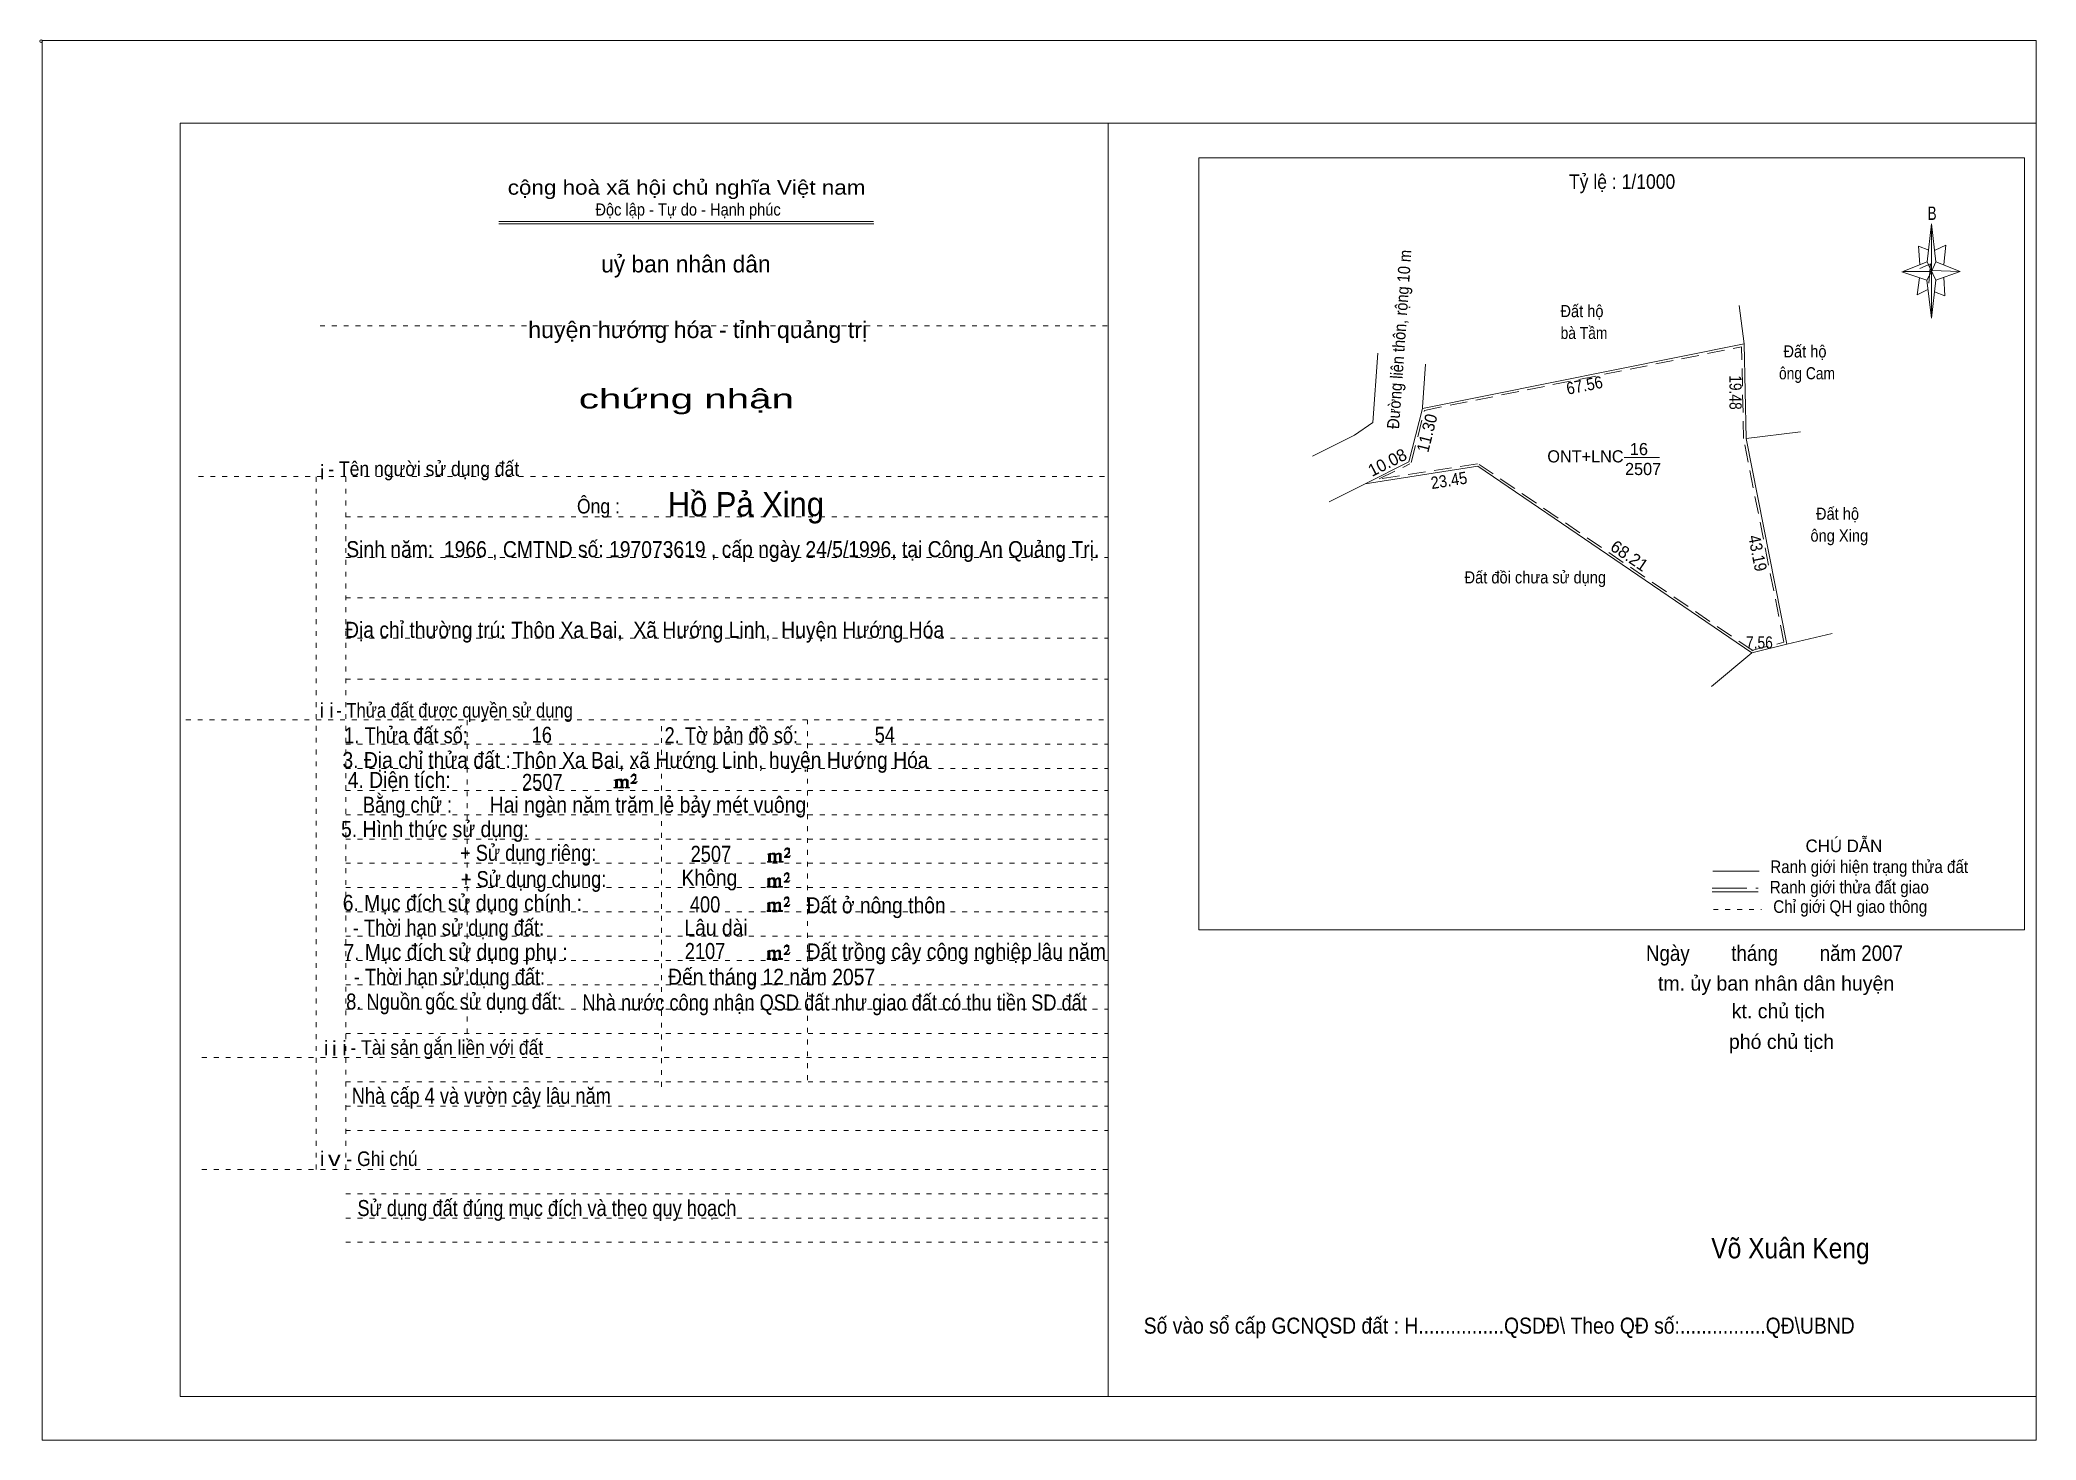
# Model space of a CAD drawing. Header units: centimetres. Extents: x -1.6 to 39.5, y -3.3 to 25.5.
import ezdxf
from ezdxf.enums import TextEntityAlignment as Align

# ---------------------------------------------------------------- set-up
doc = ezdxf.new("R2010")
doc.units = ezdxf.units.CM
doc.header["$LTSCALE"] = 0.12
for name, pattern in [('DOTTED', [1.5, 0.3, -1.2]), ('LONG_DASHED', [7.5, 6, -1.5]), ('MEDIUM_DASHED', [4.5, 3, -1.5])]:
    doc.linetypes.add(name, pattern=pattern)
for name, color, linetype, lineweight in [('1', 7, 'DOTTED', 13), ('10', 7, 'Continuous', 13), ('4', 7, 'Continuous', 13), ('5', 7, 'Continuous', 13), ('50', 7, 'Continuous', 13)]:
    doc.layers.add(name, color=color, linetype=linetype, lineweight=lineweight)

msp = doc.modelspace()

# ---------------------------------------------------------------- hatches: boundary and pattern name
at = {"layer": '50'}
for points in [[(10.27, 10.13), (10.27, 10.12), (10.27, 10.11), (10.25, 10.11), (10.24, 10.11), (10.24, 10.1), (10.33, 10.1), (10.33, 10.11), (10.32, 10.11), (10.31, 10.11), (10.31, 10.12), (10.31, 10.13), (10.31, 10.24), (10.31, 10.25), (10.32, 10.26), (10.34, 10.26), (10.35, 10.26), (10.36, 10.26), (10.37, 10.25), (10.39, 10.22), (10.39, 10.13), (10.37, 10.12), (10.37, 10.11), (10.36, 10.11), (10.35, 10.11), (10.35, 10.1), (10.44, 10.1), (10.44, 10.11), (10.43, 10.11), (10.42, 10.11), (10.42, 10.12), (10.42, 10.13), (10.42, 10.24), (10.44, 10.26), (10.45, 10.26), (10.46, 10.26), (10.49, 10.26), (10.49, 10.25), (10.5, 10.24), (10.5, 10.22), (10.5, 10.13), (10.5, 10.12), (10.49, 10.11), (10.49, 10.11), (10.47, 10.11), (10.47, 10.1), (10.56, 10.1), (10.56, 10.11), (10.55, 10.11), (10.54, 10.11), (10.53, 10.12), (10.53, 10.13), (10.53, 10.2), (10.53, 10.25), (10.53, 10.26), (10.52, 10.27), (10.5, 10.28), (10.47, 10.28), (10.46, 10.28), (10.44, 10.27), (10.41, 10.25), (10.41, 10.26), (10.4, 10.28), (10.39, 10.28), (10.37, 10.28), (10.35, 10.28), (10.34, 10.28), (10.32, 10.26), (10.31, 10.26), (10.31, 10.25), (10.31, 10.25), (10.31, 10.26), (10.31, 10.28), (10.24, 10.26), (10.24, 10.26), (10.25, 10.26), (10.27, 10.25), (10.27, 10.24), (10.27, 10.23)], [(10.69, 10.19), (10.72, 10.24), (10.72, 10.24), (10.71, 10.22), (10.69, 10.22), (10.68, 10.22), (10.63, 10.22), (10.66, 10.26), (10.67, 10.27), (10.69, 10.28), (10.69, 10.3), (10.69, 10.32), (10.69, 10.34), (10.69, 10.35), (10.69, 10.37), (10.68, 10.38), (10.67, 10.38), (10.66, 10.39), (10.65, 10.39), (10.63, 10.38), (10.63, 10.38), (10.62, 10.37), (10.61, 10.35), (10.59, 10.33), (10.61, 10.33), (10.61, 10.35), (10.62, 10.35), (10.63, 10.36), (10.65, 10.36), (10.66, 10.36), (10.67, 10.35), (10.68, 10.35), (10.68, 10.32), (10.68, 10.3), (10.66, 10.28), (10.66, 10.26), (10.65, 10.25), (10.59, 10.2), (10.59, 10.19)], [(13.42, 8.61), (13.42, 8.6), (13.42, 8.59), (13.41, 8.59), (13.4, 8.59), (13.4, 8.57), (13.48, 8.57), (13.48, 8.59), (13.47, 8.59), (13.46, 8.59), (13.46, 8.6), (13.46, 8.61), (13.46, 8.72), (13.46, 8.73), (13.47, 8.74), (13.5, 8.74), (13.51, 8.74), (13.52, 8.74), (13.53, 8.73), (13.54, 8.69), (13.54, 8.61), (13.53, 8.6), (13.53, 8.59), (13.52, 8.59), (13.51, 8.59), (13.51, 8.57), (13.6, 8.57), (13.6, 8.59), (13.58, 8.59), (13.57, 8.59), (13.57, 8.6), (13.57, 8.61), (13.57, 8.72), (13.6, 8.74), (13.61, 8.74), (13.62, 8.74), (13.64, 8.74), (13.64, 8.73), (13.65, 8.72), (13.65, 8.69), (13.65, 8.61), (13.65, 8.6), (13.64, 8.59), (13.64, 8.59), (13.63, 8.59), (13.63, 8.57), (13.72, 8.57), (13.72, 8.59), (13.7, 8.59), (13.69, 8.59), (13.68, 8.6), (13.68, 8.61), (13.68, 8.68), (13.68, 8.73), (13.68, 8.74), (13.67, 8.75), (13.65, 8.76), (13.63, 8.76), (13.62, 8.76), (13.6, 8.75), (13.56, 8.73), (13.56, 8.74), (13.55, 8.76), (13.54, 8.76), (13.53, 8.76), (13.51, 8.76), (13.5, 8.76), (13.47, 8.74), (13.46, 8.74), (13.46, 8.73), (13.46, 8.73), (13.46, 8.74), (13.46, 8.76), (13.4, 8.74), (13.4, 8.74), (13.41, 8.74), (13.42, 8.73), (13.42, 8.72), (13.42, 8.71)], [(13.85, 8.67), (13.87, 8.72), (13.87, 8.72), (13.86, 8.69), (13.85, 8.69), (13.84, 8.69), (13.78, 8.69), (13.82, 8.74), (13.83, 8.75), (13.85, 8.76), (13.85, 8.78), (13.85, 8.79), (13.85, 8.82), (13.85, 8.83), (13.85, 8.85), (13.84, 8.86), (13.83, 8.86), (13.82, 8.87), (13.8, 8.87), (13.78, 8.86), (13.78, 8.86), (13.77, 8.85), (13.76, 8.83), (13.75, 8.81), (13.76, 8.81), (13.76, 8.83), (13.77, 8.83), (13.78, 8.84), (13.8, 8.84), (13.82, 8.84), (13.83, 8.83), (13.84, 8.83), (13.84, 8.79), (13.84, 8.78), (13.82, 8.76), (13.82, 8.74), (13.8, 8.73), (13.75, 8.68), (13.75, 8.67)], [(13.41, 8.09), (13.41, 8.08), (13.41, 8.07), (13.4, 8.07), (13.39, 8.07), (13.39, 8.06), (13.48, 8.06), (13.48, 8.07), (13.47, 8.07), (13.45, 8.07), (13.45, 8.08), (13.45, 8.09), (13.45, 8.2), (13.45, 8.21), (13.47, 8.23), (13.49, 8.23), (13.5, 8.23), (13.51, 8.23), (13.52, 8.21), (13.53, 8.18), (13.53, 8.09), (13.52, 8.08), (13.52, 8.07), (13.51, 8.07), (13.5, 8.07), (13.5, 8.06), (13.59, 8.06), (13.59, 8.07), (13.58, 8.07), (13.57, 8.07), (13.57, 8.08), (13.57, 8.09), (13.57, 8.2), (13.59, 8.23), (13.6, 8.23), (13.61, 8.23), (13.63, 8.23), (13.63, 8.21), (13.64, 8.2), (13.64, 8.18), (13.64, 8.09), (13.64, 8.08), (13.63, 8.07), (13.63, 8.07), (13.62, 8.07), (13.62, 8.06), (13.71, 8.06), (13.71, 8.07), (13.7, 8.07), (13.69, 8.07), (13.67, 8.08), (13.67, 8.09), (13.67, 8.17), (13.67, 8.21), (13.67, 8.23), (13.66, 8.24), (13.64, 8.25), (13.62, 8.25), (13.61, 8.25), (13.59, 8.24), (13.55, 8.21), (13.55, 8.23), (13.54, 8.25), (13.53, 8.25), (13.52, 8.25), (13.5, 8.25), (13.49, 8.25), (13.47, 8.23), (13.45, 8.23), (13.45, 8.21), (13.45, 8.21), (13.45, 8.23), (13.45, 8.25), (13.39, 8.23), (13.39, 8.23), (13.4, 8.23), (13.41, 8.21), (13.41, 8.2), (13.41, 8.19)], [(13.84, 8.16), (13.86, 8.2), (13.86, 8.2), (13.85, 8.18), (13.84, 8.18), (13.83, 8.18), (13.77, 8.18), (13.81, 8.23), (13.82, 8.24), (13.84, 8.25), (13.84, 8.27), (13.84, 8.28), (13.84, 8.3), (13.84, 8.31), (13.84, 8.34), (13.83, 8.35), (13.82, 8.35), (13.81, 8.36), (13.8, 8.36), (13.77, 8.35), (13.77, 8.35), (13.76, 8.34), (13.75, 8.31), (13.74, 8.29), (13.75, 8.29), (13.75, 8.31), (13.76, 8.31), (13.77, 8.33), (13.8, 8.33), (13.81, 8.33), (13.82, 8.31), (13.83, 8.31), (13.83, 8.28), (13.83, 8.27), (13.81, 8.25), (13.81, 8.23), (13.8, 8.21), (13.74, 8.17), (13.74, 8.16)], [(13.84, 7.66), (13.86, 7.71), (13.86, 7.71), (13.85, 7.68), (13.84, 7.68), (13.83, 7.68), (13.77, 7.68), (13.81, 7.73), (13.82, 7.74), (13.84, 7.75), (13.84, 7.77), (13.84, 7.78), (13.84, 7.81), (13.84, 7.82), (13.84, 7.84), (13.83, 7.85), (13.82, 7.85), (13.81, 7.86), (13.79, 7.86), (13.77, 7.85), (13.77, 7.85), (13.76, 7.84), (13.75, 7.82), (13.74, 7.8), (13.75, 7.8), (13.75, 7.82), (13.76, 7.82), (13.77, 7.83), (13.79, 7.83), (13.81, 7.83), (13.82, 7.82), (13.83, 7.82), (13.83, 7.78), (13.83, 7.77), (13.81, 7.75), (13.81, 7.73), (13.79, 7.72), (13.74, 7.67), (13.74, 7.66)], [(13.41, 7.6), (13.41, 7.59), (13.41, 7.58), (13.4, 7.58), (13.39, 7.58), (13.39, 7.56), (13.47, 7.56), (13.47, 7.58), (13.46, 7.58), (13.45, 7.58), (13.45, 7.59), (13.45, 7.6), (13.45, 7.71), (13.45, 7.72), (13.46, 7.73), (13.49, 7.73), (13.5, 7.73), (13.51, 7.73), (13.52, 7.72), (13.53, 7.68), (13.53, 7.6), (13.52, 7.59), (13.52, 7.58), (13.51, 7.58), (13.5, 7.58), (13.5, 7.56), (13.59, 7.56), (13.59, 7.58), (13.57, 7.58), (13.56, 7.58), (13.56, 7.59), (13.56, 7.6), (13.56, 7.71), (13.59, 7.73), (13.6, 7.73), (13.61, 7.73), (13.63, 7.73), (13.63, 7.72), (13.64, 7.71), (13.64, 7.68), (13.64, 7.6), (13.64, 7.59), (13.63, 7.58), (13.63, 7.58), (13.62, 7.58), (13.62, 7.56), (13.71, 7.56), (13.71, 7.58), (13.69, 7.58), (13.68, 7.58), (13.67, 7.59), (13.67, 7.6), (13.67, 7.67), (13.67, 7.72), (13.67, 7.73), (13.66, 7.74), (13.64, 7.75), (13.62, 7.75), (13.61, 7.75), (13.59, 7.74), (13.55, 7.72), (13.55, 7.73), (13.54, 7.75), (13.53, 7.75), (13.52, 7.75), (13.5, 7.75), (13.49, 7.75), (13.46, 7.73), (13.45, 7.73), (13.45, 7.72), (13.45, 7.72), (13.45, 7.73), (13.45, 7.75), (13.39, 7.73), (13.39, 7.73), (13.4, 7.73), (13.41, 7.72), (13.41, 7.71), (13.41, 7.7)], [(13.41, 6.61), (13.41, 6.6), (13.41, 6.59), (13.4, 6.59), (13.39, 6.59), (13.39, 6.57), (13.47, 6.57), (13.47, 6.59), (13.46, 6.59), (13.45, 6.59), (13.45, 6.6), (13.45, 6.61), (13.45, 6.72), (13.45, 6.73), (13.46, 6.74), (13.49, 6.74), (13.5, 6.74), (13.51, 6.74), (13.52, 6.73), (13.53, 6.69), (13.53, 6.61), (13.52, 6.6), (13.52, 6.59), (13.51, 6.59), (13.5, 6.59), (13.5, 6.57), (13.59, 6.57), (13.59, 6.59), (13.57, 6.59), (13.56, 6.59), (13.56, 6.6), (13.56, 6.61), (13.56, 6.72), (13.59, 6.74), (13.6, 6.74), (13.61, 6.74), (13.63, 6.74), (13.63, 6.73), (13.64, 6.72), (13.64, 6.69), (13.64, 6.61), (13.64, 6.6), (13.63, 6.59), (13.63, 6.59), (13.62, 6.59), (13.62, 6.57), (13.71, 6.57), (13.71, 6.59), (13.69, 6.59), (13.68, 6.59), (13.67, 6.6), (13.67, 6.61), (13.67, 6.68), (13.67, 6.73), (13.67, 6.74), (13.66, 6.75), (13.64, 6.76), (13.62, 6.76), (13.61, 6.76), (13.59, 6.75), (13.55, 6.73), (13.55, 6.74), (13.54, 6.76), (13.53, 6.76), (13.52, 6.76), (13.5, 6.76), (13.49, 6.76), (13.46, 6.74), (13.45, 6.74), (13.45, 6.73), (13.45, 6.73), (13.45, 6.74), (13.45, 6.76), (13.39, 6.74), (13.39, 6.74), (13.4, 6.74), (13.41, 6.73), (13.41, 6.72), (13.41, 6.71)], [(13.84, 6.67), (13.86, 6.72), (13.86, 6.72), (13.85, 6.69), (13.84, 6.69), (13.83, 6.69), (13.77, 6.69), (13.81, 6.74), (13.82, 6.75), (13.84, 6.76), (13.84, 6.78), (13.84, 6.79), (13.84, 6.82), (13.84, 6.83), (13.84, 6.85), (13.83, 6.86), (13.82, 6.86), (13.81, 6.87), (13.79, 6.87), (13.77, 6.86), (13.77, 6.86), (13.76, 6.85), (13.75, 6.83), (13.74, 6.81), (13.75, 6.81), (13.75, 6.83), (13.76, 6.83), (13.77, 6.84), (13.79, 6.84), (13.81, 6.84), (13.82, 6.83), (13.83, 6.83), (13.83, 6.79), (13.83, 6.78), (13.81, 6.76), (13.81, 6.74), (13.79, 6.73), (13.74, 6.68), (13.74, 6.67)]]:
    msp.add_hatch(color=256, dxfattribs=at).paths.add_polyline_path(points)

# ---------------------------------------------------------------- linework, layer by layer
at = {"layer": '1', "linetype": 'Continuous'}
for p, q in [((1.31, -2.42), (1.31, 23.78)), ((1.31, 23.78), (39.51, 23.78)), ((20.41, -2.42), (20.41, 23.78)), ((39.51, -2.42), (39.51, 23.78)), ((7.87, 21.76), (15.58, 21.76)), ((7.87, 21.71), (15.59, 21.71)), ((37.26, 20.55), (36.75, 20.72)), ((1.31, -2.42), (39.51, -2.42))]:
    msp.add_line(p, q, dxfattribs=at)
at = {"layer": '1'}
for p, q in [((4.19, 19.61), (20.41, 19.61)), ((1.69, 16.51), (20.41, 16.51)), ((4.11, 2.25), (4.11, 16.51)), ((4.72, 2.25), (4.72, 16.51)), ((4.72, 15.68), (20.41, 15.68)), ((4.72, 14.84), (20.41, 14.84)), ((4.72, 14.01), (20.41, 14.01)), ((4.72, 13.18), (20.41, 13.18)), ((4.72, 12.34), (20.41, 12.34)), ((1.43, 11.5), (20.41, 11.5)), ((7.22, 5.05), (7.22, 11.5)), ((11.22, 3.95), (11.22, 11.5)), ((14.22, 4.09), (14.22, 11.5)), ((4.72, 11), (20.41, 11)), ((4.72, 10.5), (20.41, 10.5)), ((4.72, 10.05), (20.41, 10.05)), ((4.72, 9.55), (20.41, 9.55)), ((4.72, 9.05), (20.41, 9.05)), ((4.72, 8.55), (20.41, 8.55)), ((4.72, 8.05), (20.41, 8.05)), ((4.72, 7.55), (20.41, 7.55)), ((4.72, 7.05), (20.41, 7.05)), ((4.72, 6.55), (20.41, 6.55)), ((4.72, 6.05), (20.41, 6.05)), ((4.72, 5.55), (20.41, 5.55)), ((4.72, 5.05), (20.41, 5.05)), ((1.76, 4.55), (20.41, 4.55)), ((4.72, 4.05), (20.41, 4.05)), ((4.72, 3.55), (20.41, 3.55)), ((4.72, 3.05), (20.41, 3.05)), ((1.76, 2.25), (20.41, 2.25)), ((4.72, 1.75), (20.41, 1.75)), ((4.72, 1.25), (20.41, 1.25)), ((4.72, 0.75), (20.41, 0.75))]:
    msp.add_line(p, q, dxfattribs=at)
at = {"layer": '1', "linetype": 'Continuous'}
msp.add_lwpolyline([(-1.53, -3.32), (39.51, -3.32), (39.51, 25.48), (-1.53, 25.48)], close=True, dxfattribs=at)
msp.add_lwpolyline([(37.27, 20.35), (37.06, 20.25), (37.11, 20.6)], dxfattribs=at)
at = {"layer": '10'}
for p, q in [((33.4, 20.03), (33.5, 19.24)), ((33.54, 17.29), (33.5, 19.24)), ((34.66, 17.43), (33.54, 17.29)), ((31.03, 16.9), (31.76, 16.9)), ((28.02, 16.72), (25.7, 16.36)), ((33.66, 12.88), (28.02, 16.72)), ((34.38, 13.06), (35.31, 13.28)), ((32.83, 12.19), (33.66, 12.88))]:
    msp.add_line(p, q, dxfattribs=at)
at = {"layer": '10', "linetype": 'MEDIUM_DASHED'}
for p, q in [((26.92, 17.87), (33.45, 19.18)), ((33.49, 17.29), (33.45, 19.18)), ((26.65, 16.8), (26.92, 17.87)), ((34.32, 13.1), (33.49, 17.28)), ((28.01, 16.77), (25.99, 16.46)), ((25.99, 16.46), (26.62, 16.77)), ((33.69, 12.92), (28.05, 16.76)), ((33.65, 12.93), (34.32, 13.1))]:
    msp.add_line(p, q, dxfattribs=at)
at = {"layer": '10'}
for points in [[(25.96, 19.05), (25.86, 17.62), (25.48, 17.36), (24.62, 16.93)], [(26.94, 18.82), (26.88, 17.94), (26.88, 17.91), (33.5, 19.24)], [(24.96, 15.99), (25.7, 16.36), (26.6, 16.81), (26.88, 17.91)], [(33.66, 12.88), (34.38, 13.06), (33.54, 17.29)]]:
    msp.add_lwpolyline(points, dxfattribs=at)
at = {"layer": '4'}
for p, q in [((32.86, 8.39), (33.81, 8.39)), ((32.84, 7.96), (33.79, 7.96))]:
    msp.add_line(p, q, dxfattribs=at)
at = {"layer": '4', "linetype": 'LONG_DASHED'}
msp.add_line((32.84, 8.04), (33.79, 8.04), dxfattribs=at)
at = {"layer": '4', "linetype": 'DOTTED'}
msp.add_line((32.87, 7.6), (33.86, 7.6), dxfattribs=at)
at = {"layer": '4'}
msp.add_lwpolyline([(22.28, 23.07), (39.27, 23.07), (39.27, 7.18), (22.28, 7.18)], close=True, dxfattribs=at)
msp.add_circle((-1.55, 25.47), 0.025, dxfattribs=at)
at = {"layer": '5'}
for p, q in [((37.27, 20.93), (37.36, 21.71)), ((37.45, 20.55), (37.36, 19.77)), ((37.45, 20.93), (37.95, 20.73)), ((37.61, 20.61), (37.63, 20.23)), ((37.63, 20.23), (37.42, 20.31))]:
    msp.add_line(p, q, dxfattribs=at)
for points in [[(37.36, 21.71), (37.45, 20.93), (37.36, 20.73)], [(37.36, 20.73), (36.77, 20.73), (37.27, 20.93), (37.45, 20.55), (37.95, 20.73), (37.36, 20.75)], [(37.36, 20.73), (37.36, 19.77), (37.26, 20.55)]]:
    msp.add_lwpolyline(points, close=True, dxfattribs=at)
for points in [[(37.3, 21.17), (37.09, 21.25), (37.12, 20.87)], [(37.43, 21.17), (37.65, 21.27), (37.61, 20.87)], [(37.36, 20.73), (37.27, 20.93), (36.77, 20.73)], [(37.12, 20.79), (37.34, 20.89), (37.3, 20.49)], [(37.36, 20.73), (37.45, 20.55), (37.95, 20.73)]]:
    msp.add_lwpolyline(points, dxfattribs=at)
at = {"layer": '50'}
for points in [[(10.27, 10.13), (10.27, 10.12), (10.27, 10.11), (10.25, 10.11), (10.24, 10.11), (10.24, 10.1), (10.33, 10.1), (10.33, 10.11), (10.32, 10.11), (10.31, 10.11), (10.31, 10.12), (10.31, 10.13), (10.31, 10.24), (10.31, 10.25), (10.32, 10.26), (10.34, 10.26), (10.35, 10.26), (10.36, 10.26), (10.37, 10.25), (10.39, 10.22), (10.39, 10.13), (10.37, 10.12), (10.37, 10.11), (10.36, 10.11), (10.35, 10.11), (10.35, 10.1), (10.44, 10.1), (10.44, 10.11), (10.43, 10.11), (10.42, 10.11), (10.42, 10.12), (10.42, 10.13), (10.42, 10.24), (10.44, 10.26), (10.45, 10.26), (10.46, 10.26), (10.49, 10.26), (10.49, 10.25), (10.5, 10.24), (10.5, 10.22), (10.5, 10.13), (10.5, 10.12), (10.49, 10.11), (10.49, 10.11), (10.47, 10.11), (10.47, 10.1), (10.56, 10.1), (10.56, 10.11), (10.55, 10.11), (10.54, 10.11), (10.53, 10.12), (10.53, 10.13), (10.53, 10.2), (10.53, 10.25), (10.53, 10.26), (10.52, 10.27), (10.5, 10.28), (10.47, 10.28), (10.46, 10.28), (10.44, 10.27), (10.41, 10.25), (10.41, 10.26), (10.4, 10.28), (10.39, 10.28), (10.37, 10.28), (10.35, 10.28), (10.34, 10.28), (10.32, 10.26), (10.31, 10.26), (10.31, 10.25), (10.31, 10.25), (10.31, 10.26), (10.31, 10.28), (10.24, 10.26), (10.24, 10.26), (10.25, 10.26), (10.27, 10.25), (10.27, 10.24), (10.27, 10.23)], [(10.69, 10.19), (10.72, 10.24), (10.72, 10.24), (10.71, 10.22), (10.69, 10.22), (10.68, 10.22), (10.63, 10.22), (10.66, 10.26), (10.67, 10.27), (10.69, 10.28), (10.69, 10.3), (10.69, 10.32), (10.69, 10.34), (10.69, 10.35), (10.69, 10.37), (10.68, 10.38), (10.67, 10.38), (10.66, 10.39), (10.65, 10.39), (10.63, 10.38), (10.63, 10.38), (10.62, 10.37), (10.61, 10.35), (10.59, 10.33), (10.61, 10.33), (10.61, 10.35), (10.62, 10.35), (10.63, 10.36), (10.65, 10.36), (10.66, 10.36), (10.67, 10.35), (10.68, 10.35), (10.68, 10.32), (10.68, 10.3), (10.66, 10.28), (10.66, 10.26), (10.65, 10.25), (10.59, 10.2), (10.59, 10.19)], [(13.42, 8.61), (13.42, 8.6), (13.42, 8.59), (13.41, 8.59), (13.4, 8.59), (13.4, 8.57), (13.48, 8.57), (13.48, 8.59), (13.47, 8.59), (13.46, 8.59), (13.46, 8.6), (13.46, 8.61), (13.46, 8.72), (13.46, 8.73), (13.47, 8.74), (13.5, 8.74), (13.51, 8.74), (13.52, 8.74), (13.53, 8.73), (13.54, 8.69), (13.54, 8.61), (13.53, 8.6), (13.53, 8.59), (13.52, 8.59), (13.51, 8.59), (13.51, 8.57), (13.6, 8.57), (13.6, 8.59), (13.58, 8.59), (13.57, 8.59), (13.57, 8.6), (13.57, 8.61), (13.57, 8.72), (13.6, 8.74), (13.61, 8.74), (13.62, 8.74), (13.64, 8.74), (13.64, 8.73), (13.65, 8.72), (13.65, 8.69), (13.65, 8.61), (13.65, 8.6), (13.64, 8.59), (13.64, 8.59), (13.63, 8.59), (13.63, 8.57), (13.72, 8.57), (13.72, 8.59), (13.7, 8.59), (13.69, 8.59), (13.68, 8.6), (13.68, 8.61), (13.68, 8.68), (13.68, 8.73), (13.68, 8.74), (13.67, 8.75), (13.65, 8.76), (13.63, 8.76), (13.62, 8.76), (13.6, 8.75), (13.56, 8.73), (13.56, 8.74), (13.55, 8.76), (13.54, 8.76), (13.53, 8.76), (13.51, 8.76), (13.5, 8.76), (13.47, 8.74), (13.46, 8.74), (13.46, 8.73), (13.46, 8.73), (13.46, 8.74), (13.46, 8.76), (13.4, 8.74), (13.4, 8.74), (13.41, 8.74), (13.42, 8.73), (13.42, 8.72), (13.42, 8.71)], [(13.85, 8.67), (13.87, 8.72), (13.87, 8.72), (13.86, 8.69), (13.85, 8.69), (13.84, 8.69), (13.78, 8.69), (13.82, 8.74), (13.83, 8.75), (13.85, 8.76), (13.85, 8.78), (13.85, 8.79), (13.85, 8.82), (13.85, 8.83), (13.85, 8.85), (13.84, 8.86), (13.83, 8.86), (13.82, 8.87), (13.8, 8.87), (13.78, 8.86), (13.78, 8.86), (13.77, 8.85), (13.76, 8.83), (13.75, 8.81), (13.76, 8.81), (13.76, 8.83), (13.77, 8.83), (13.78, 8.84), (13.8, 8.84), (13.82, 8.84), (13.83, 8.83), (13.84, 8.83), (13.84, 8.79), (13.84, 8.78), (13.82, 8.76), (13.82, 8.74), (13.8, 8.73), (13.75, 8.68), (13.75, 8.67)], [(13.41, 8.09), (13.41, 8.08), (13.41, 8.07), (13.4, 8.07), (13.39, 8.07), (13.39, 8.06), (13.48, 8.06), (13.48, 8.07), (13.47, 8.07), (13.45, 8.07), (13.45, 8.08), (13.45, 8.09), (13.45, 8.2), (13.45, 8.21), (13.47, 8.23), (13.49, 8.23), (13.5, 8.23), (13.51, 8.23), (13.52, 8.21), (13.53, 8.18), (13.53, 8.09), (13.52, 8.08), (13.52, 8.07), (13.51, 8.07), (13.5, 8.07), (13.5, 8.06), (13.59, 8.06), (13.59, 8.07), (13.58, 8.07), (13.57, 8.07), (13.57, 8.08), (13.57, 8.09), (13.57, 8.2), (13.59, 8.23), (13.6, 8.23), (13.61, 8.23), (13.63, 8.23), (13.63, 8.21), (13.64, 8.2), (13.64, 8.18), (13.64, 8.09), (13.64, 8.08), (13.63, 8.07), (13.63, 8.07), (13.62, 8.07), (13.62, 8.06), (13.71, 8.06), (13.71, 8.07), (13.7, 8.07), (13.69, 8.07), (13.67, 8.08), (13.67, 8.09), (13.67, 8.17), (13.67, 8.21), (13.67, 8.23), (13.66, 8.24), (13.64, 8.25), (13.62, 8.25), (13.61, 8.25), (13.59, 8.24), (13.55, 8.21), (13.55, 8.23), (13.54, 8.25), (13.53, 8.25), (13.52, 8.25), (13.5, 8.25), (13.49, 8.25), (13.47, 8.23), (13.45, 8.23), (13.45, 8.21), (13.45, 8.21), (13.45, 8.23), (13.45, 8.25), (13.39, 8.23), (13.39, 8.23), (13.4, 8.23), (13.41, 8.21), (13.41, 8.2), (13.41, 8.19)], [(13.84, 8.16), (13.86, 8.2), (13.86, 8.2), (13.85, 8.18), (13.84, 8.18), (13.83, 8.18), (13.77, 8.18), (13.81, 8.23), (13.82, 8.24), (13.84, 8.25), (13.84, 8.27), (13.84, 8.28), (13.84, 8.3), (13.84, 8.31), (13.84, 8.34), (13.83, 8.35), (13.82, 8.35), (13.81, 8.36), (13.8, 8.36), (13.77, 8.35), (13.77, 8.35), (13.76, 8.34), (13.75, 8.31), (13.74, 8.29), (13.75, 8.29), (13.75, 8.31), (13.76, 8.31), (13.77, 8.33), (13.8, 8.33), (13.81, 8.33), (13.82, 8.31), (13.83, 8.31), (13.83, 8.28), (13.83, 8.27), (13.81, 8.25), (13.81, 8.23), (13.8, 8.21), (13.74, 8.17), (13.74, 8.16)], [(13.84, 7.66), (13.86, 7.71), (13.86, 7.71), (13.85, 7.68), (13.84, 7.68), (13.83, 7.68), (13.77, 7.68), (13.81, 7.73), (13.82, 7.74), (13.84, 7.75), (13.84, 7.77), (13.84, 7.78), (13.84, 7.81), (13.84, 7.82), (13.84, 7.84), (13.83, 7.85), (13.82, 7.85), (13.81, 7.86), (13.79, 7.86), (13.77, 7.85), (13.77, 7.85), (13.76, 7.84), (13.75, 7.82), (13.74, 7.8), (13.75, 7.8), (13.75, 7.82), (13.76, 7.82), (13.77, 7.83), (13.79, 7.83), (13.81, 7.83), (13.82, 7.82), (13.83, 7.82), (13.83, 7.78), (13.83, 7.77), (13.81, 7.75), (13.81, 7.73), (13.79, 7.72), (13.74, 7.67), (13.74, 7.66)], [(13.41, 7.6), (13.41, 7.59), (13.41, 7.58), (13.4, 7.58), (13.39, 7.58), (13.39, 7.56), (13.47, 7.56), (13.47, 7.58), (13.46, 7.58), (13.45, 7.58), (13.45, 7.59), (13.45, 7.6), (13.45, 7.71), (13.45, 7.72), (13.46, 7.73), (13.49, 7.73), (13.5, 7.73), (13.51, 7.73), (13.52, 7.72), (13.53, 7.68), (13.53, 7.6), (13.52, 7.59), (13.52, 7.58), (13.51, 7.58), (13.5, 7.58), (13.5, 7.56), (13.59, 7.56), (13.59, 7.58), (13.57, 7.58), (13.56, 7.58), (13.56, 7.59), (13.56, 7.6), (13.56, 7.71), (13.59, 7.73), (13.6, 7.73), (13.61, 7.73), (13.63, 7.73), (13.63, 7.72), (13.64, 7.71), (13.64, 7.68), (13.64, 7.6), (13.64, 7.59), (13.63, 7.58), (13.63, 7.58), (13.62, 7.58), (13.62, 7.56), (13.71, 7.56), (13.71, 7.58), (13.69, 7.58), (13.68, 7.58), (13.67, 7.59), (13.67, 7.6), (13.67, 7.67), (13.67, 7.72), (13.67, 7.73), (13.66, 7.74), (13.64, 7.75), (13.62, 7.75), (13.61, 7.75), (13.59, 7.74), (13.55, 7.72), (13.55, 7.73), (13.54, 7.75), (13.53, 7.75), (13.52, 7.75), (13.5, 7.75), (13.49, 7.75), (13.46, 7.73), (13.45, 7.73), (13.45, 7.72), (13.45, 7.72), (13.45, 7.73), (13.45, 7.75), (13.39, 7.73), (13.39, 7.73), (13.4, 7.73), (13.41, 7.72), (13.41, 7.71), (13.41, 7.7)], [(13.41, 6.61), (13.41, 6.6), (13.41, 6.59), (13.4, 6.59), (13.39, 6.59), (13.39, 6.57), (13.47, 6.57), (13.47, 6.59), (13.46, 6.59), (13.45, 6.59), (13.45, 6.6), (13.45, 6.61), (13.45, 6.72), (13.45, 6.73), (13.46, 6.74), (13.49, 6.74), (13.5, 6.74), (13.51, 6.74), (13.52, 6.73), (13.53, 6.69), (13.53, 6.61), (13.52, 6.6), (13.52, 6.59), (13.51, 6.59), (13.5, 6.59), (13.5, 6.57), (13.59, 6.57), (13.59, 6.59), (13.57, 6.59), (13.56, 6.59), (13.56, 6.6), (13.56, 6.61), (13.56, 6.72), (13.59, 6.74), (13.6, 6.74), (13.61, 6.74), (13.63, 6.74), (13.63, 6.73), (13.64, 6.72), (13.64, 6.69), (13.64, 6.61), (13.64, 6.6), (13.63, 6.59), (13.63, 6.59), (13.62, 6.59), (13.62, 6.57), (13.71, 6.57), (13.71, 6.59), (13.69, 6.59), (13.68, 6.59), (13.67, 6.6), (13.67, 6.61), (13.67, 6.68), (13.67, 6.73), (13.67, 6.74), (13.66, 6.75), (13.64, 6.76), (13.62, 6.76), (13.61, 6.76), (13.59, 6.75), (13.55, 6.73), (13.55, 6.74), (13.54, 6.76), (13.53, 6.76), (13.52, 6.76), (13.5, 6.76), (13.49, 6.76), (13.46, 6.74), (13.45, 6.74), (13.45, 6.73), (13.45, 6.73), (13.45, 6.74), (13.45, 6.76), (13.39, 6.74), (13.39, 6.74), (13.4, 6.74), (13.41, 6.73), (13.41, 6.72), (13.41, 6.71)], [(13.84, 6.67), (13.86, 6.72), (13.86, 6.72), (13.85, 6.69), (13.84, 6.69), (13.83, 6.69), (13.77, 6.69), (13.81, 6.74), (13.82, 6.75), (13.84, 6.76), (13.84, 6.78), (13.84, 6.79), (13.84, 6.82), (13.84, 6.83), (13.84, 6.85), (13.83, 6.86), (13.82, 6.86), (13.81, 6.87), (13.79, 6.87), (13.77, 6.86), (13.77, 6.86), (13.76, 6.85), (13.75, 6.83), (13.74, 6.81), (13.75, 6.81), (13.75, 6.83), (13.76, 6.83), (13.77, 6.84), (13.79, 6.84), (13.81, 6.84), (13.82, 6.83), (13.83, 6.83), (13.83, 6.79), (13.83, 6.78), (13.81, 6.76), (13.81, 6.74), (13.79, 6.73), (13.74, 6.68), (13.74, 6.67)]]:
    msp.add_lwpolyline(points, close=True, dxfattribs=at)

# ---------------------------------------------------------------- texts
at = {"layer": '1'}
for s, height, width, p in [('cộng hoà xã hội chủ nghĩa Việt nam', 0.3, 1.15, (11.735, 22.31)), ('Độc lập - Tự do - Hạnh phúc', 0.25, 0.9, (11.765, 21.88)), ('chứng nhận', 0.4, 1.55, (11.73, 17.91)), ('- Tên người sử dụng đất', 0.3, 0.9, (6.325, 16.52)), ('- Thửa đất được quyền sử dụng', 0.3, 0.85, (6.96, 11.55)), ('- Tài sản gắn liền với đất ', 0.3, 0.9, (6.85, 4.61)), ('v', 0.3, 1.3, (4.485, 2.32)), ('- Ghi chú', 0.3, 0.9, (5.465, 2.32))]:
    msp.add_text(s, height=height, dxfattribs=dict(at, width=width)).set_placement(p, align=Align.CENTER)
for s, height, p in [('uỷ ban nhân dân', 0.35, (11.72, 20.71)), ('i', 0.3, (4.235, 16.45)), ('i', 0.3, (4.225, 11.55)), ('i', 0.3, (4.425, 11.55)), ('i', 0.3, (4.315, 4.6)), ('i', 0.3, (4.485, 4.59)), ('i', 0.3, (4.695, 4.6)), ('i', 0.3, (4.235, 2.32))]:
    msp.add_text(s, height=height, dxfattribs=at).set_placement(p, align=Align.CENTER)
at = {"layer": '10'}
for s, height, width, p in [('Tỷ lệ : 1/1000', 0.3, 0.9, (30.99, 22.43)), ('Đất hộ ', 0.25, 0.9, (30.205, 19.79)), ('bà Tầm', 0.25, 0.85, (30.205, 19.34)), ('Đất hộ ', 0.25, 0.9, (34.795, 18.96)), ('ông Cam', 0.25, 0.85, (34.795, 18.51)), ('Hồ Pả Xing', 0.5, 0.95, (12.955, 15.69)), ('Đất hộ ', 0.25, 0.9, (35.465, 15.62)), ('ông Xing', 0.25, 0.9, (35.46, 15.17)), ('Đất đồi chưa sử dụng ', 0.25, 0.9, (29.245, 14.31)), ('7.56', 0.25, 0.85, (33.815, 12.97)), ('Võ Xuân Keng', 0.42, 0.9, (34.455, 0.42))]:
    msp.add_text(s, height=height, dxfattribs=dict(at, width=width)).set_placement(p, align=Align.CENTER)
for s, rotation, width, p in [('Đường liên thôn, rộng 10 m ', 86, 0.9, (26.529, 19.366)), ('67.56', 11.361, 0.9, (30.24, 18.266)), ('19.48', 270, 0.85, (33.2, 18.24)), ('11.30', 75.915, 0.95, (27.096, 17.375)), ('23.45', 9.004, 0.9, (27.445, 16.309)), ('43.19', 281.297, 0.9, (33.656, 14.909))]:
    msp.add_text(s, height=0.25, rotation=rotation, dxfattribs=dict(at, width=width)).set_placement(p, align=Align.CENTER)
for s, rotation, p in [('10.08', 26.819, (26.214, 16.689)), ('68.21', 325.688, (31.07, 14.775))]:
    msp.add_text(s, height=0.25, rotation=rotation, dxfattribs=at).set_placement(p, align=Align.CENTER)
msp.add_text('ONT+LNC', height=0.25, dxfattribs=at).set_placement((31.02, 16.8), align=Align.RIGHT)
for s, p in [('16', (31.15, 16.95)), ('2507', (31.05, 16.54))]:
    msp.add_text(s, height=0.25, dxfattribs=at).set_placement(p)
at = {"layer": '4'}
msp.add_text('CHÚ DẪN', height=0.2591, dxfattribs=at).set_placement((35.555, 8.78), align=Align.CENTER)
at = {"layer": '4', "width": 0.9}
for s, p in [('Ranh giới hiện trạng thửa đất', (36.075, 8.35)), ('Ranh giới thửa đất giao ', (35.71, 7.93)), ('Chỉ giới QH giao thông', (35.685, 7.53))]:
    msp.add_text(s, height=0.2591, dxfattribs=at).set_placement(p, align=Align.CENTER)
at = {"layer": '5', "width": 0.75}
msp.add_text('B', height=0.276, dxfattribs=at).set_placement((37.37, 21.79), align=Align.CENTER)
at = {"layer": '50'}
for s, height, width, p in [('  huyện hướng hóa - tỉnh quảng trị', 0.34, 1.05, (11.83, 19.36)), ('Ông :', 0.3, 0.9, (9.92, 15.75)), ('Sinh năm:  1966 , CMTND số: 197073619 , cấp ngày 24/5/1996, tại Công An Quảng Trị.', 0.33, 0.9, (12.48, 14.85)), ('Địa chỉ thường trú: Thôn Xa Bai,  Xã Hướng Linh,  Huyện Hướng Hóa', 0.33, 0.9, (10.87, 13.19)), ('1. Thửa đất số:  ', 0.33, 0.85, (6.065, 11.02)), ('16', 0.33, 0.85, (8.755, 11.03)), ('2. Tờ bản đồ số:  ', 0.33, 0.85, (12.76, 11.02)), ('54', 0.33, 0.85, (15.815, 11.03)), ('3. Địa chỉ thửa đất : ', 0.33, 0.9, (6.44, 10.51)), ('Thôn Xa Bai, xã Hướng Linh, huyện Hướng Hóa', 0.33, 0.9, (12.435, 10.51)), ('4. Diện tích: ', 0.33, 0.9, (5.875, 10.1)), ('2507', 0.33, 0.85, (8.765, 10.06)), ('Bằng chữ :', 0.33, 0.85, (5.99, 9.59)), ('Hai ngàn năm trăm lẻ bảy mét vuông', 0.33, 0.9, (10.94, 9.59)), ('5. Hình thức sử dụng:', 0.33, 0.9, (6.555, 9.09)), ('+ Sử dụng riêng:', 0.33, 0.85, (8.475, 8.6)), ('2507', 0.33, 0.85, (12.235, 8.58)), ('+ Sử dụng chung:', 0.33, 0.85, (8.585, 8.06)), ('Không', 0.33, 0.9, (12.205, 8.09)), ('6. Mục đích sử dụng chính :', 0.33, 0.9, (7.12, 7.57)), ('400', 0.33, 0.85, (12.115, 7.54)), ('Đất ở nông thôn', 0.33, 0.9, (15.635, 7.52)), ('- Thời hạn sử dụng đất:', 0.33, 0.85, (6.835, 7.06)), ('Lâu dài', 0.33, 0.9, (12.34, 7.06)), ('7. Mục đích sử dụng phụ :', 0.33, 0.9, (6.98, 6.56)), ('2107', 0.33, 0.85, (12.115, 6.58)), ('Đất trồng cây công nghiệp lâu năm', 0.33, 0.9, (17.285, 6.57)), ('Ngày        tháng        năm 2007', 0.32, 0.9, (34.125, 6.54)), ('- Thời hạn sử dụng đất:', 0.33, 0.85, (6.855, 6.05)), ('Đến tháng 12 năm 2057', 0.33, 0.9, (13.485, 6.05)), ('8. Nguồn gốc sử dụng đất:', 0.33, 0.85, (6.95, 5.54)), ('Nhà nước công nhận QSD đất như giao đất có thu tiền SD đất ', 0.33, 0.85, (14.835, 5.52)), ('Nhà cấp 4 và vườn cây lâu năm', 0.33, 0.85, (7.51, 3.6)), ('Sử dụng đất đúng mục đích và theo quy hoạch', 0.33, 0.85, (8.86, 1.29)), ('Số vào sổ cấp GCNQSD đất : H................QSDĐ\\ Theo QĐ số:................QĐ\\UBND', 0.33, 0.9, (28.46, -1.13))]:
    msp.add_text(s, height=height, dxfattribs=dict(at, width=width)).set_placement(p, align=Align.CENTER)
for s, p in [('tm. ủy ban nhân dân huyện ', (34.215, 5.93)), ('kt. chủ tịch', (34.205, 5.36)), ('phó chủ tịch', (34.27, 4.73))]:
    msp.add_text(s, height=0.3, dxfattribs=at).set_placement(p, align=Align.CENTER)

doc.saveas('drawing.dxf')
